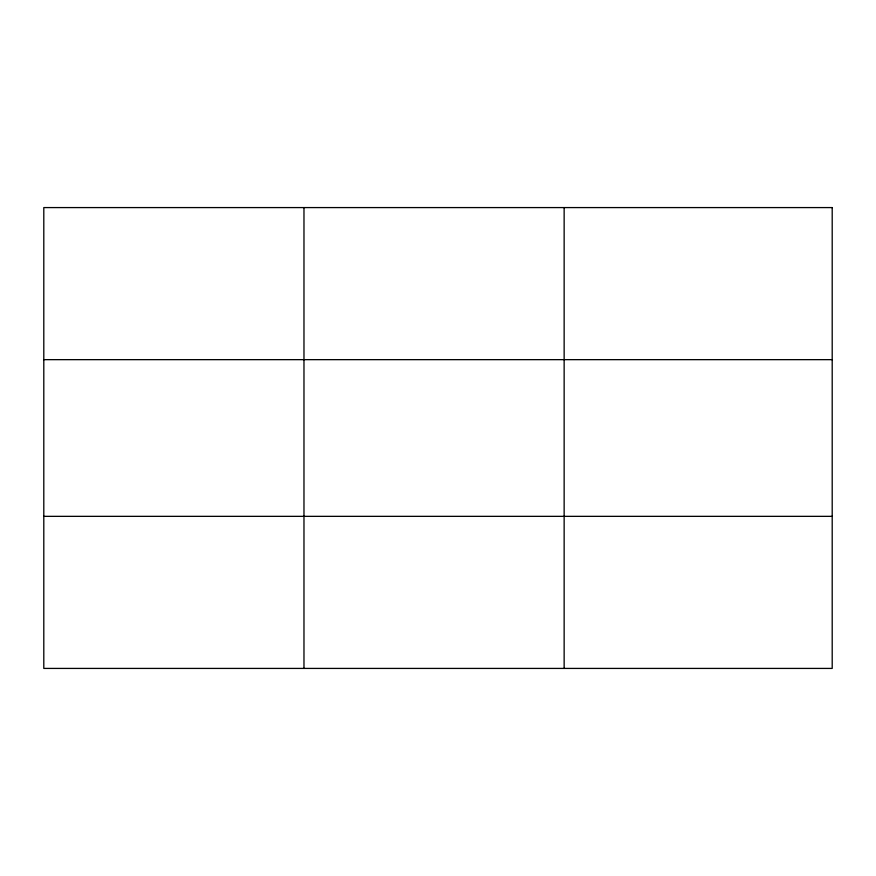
<?xml version="1.0" encoding="UTF-8"?>
<svg xmlns="http://www.w3.org/2000/svg" width="876" height="876" viewBox="0 0 876 876"><rect width="100%" height="100%" fill="white"/><g stroke="black" fill="none" stroke-linecap="round" stroke-linejoin="round"><path stroke-width="1.31" d="M303.972 668.421L303.972 207.579M564.144 668.421L564.144 207.579M43.8 359.653L832.2 359.653M43.8 516.347L832.2 516.347M832.2 207.579L832.2 668.421L43.8 668.421L43.8 207.579L832.2 207.579"/></g></svg>
